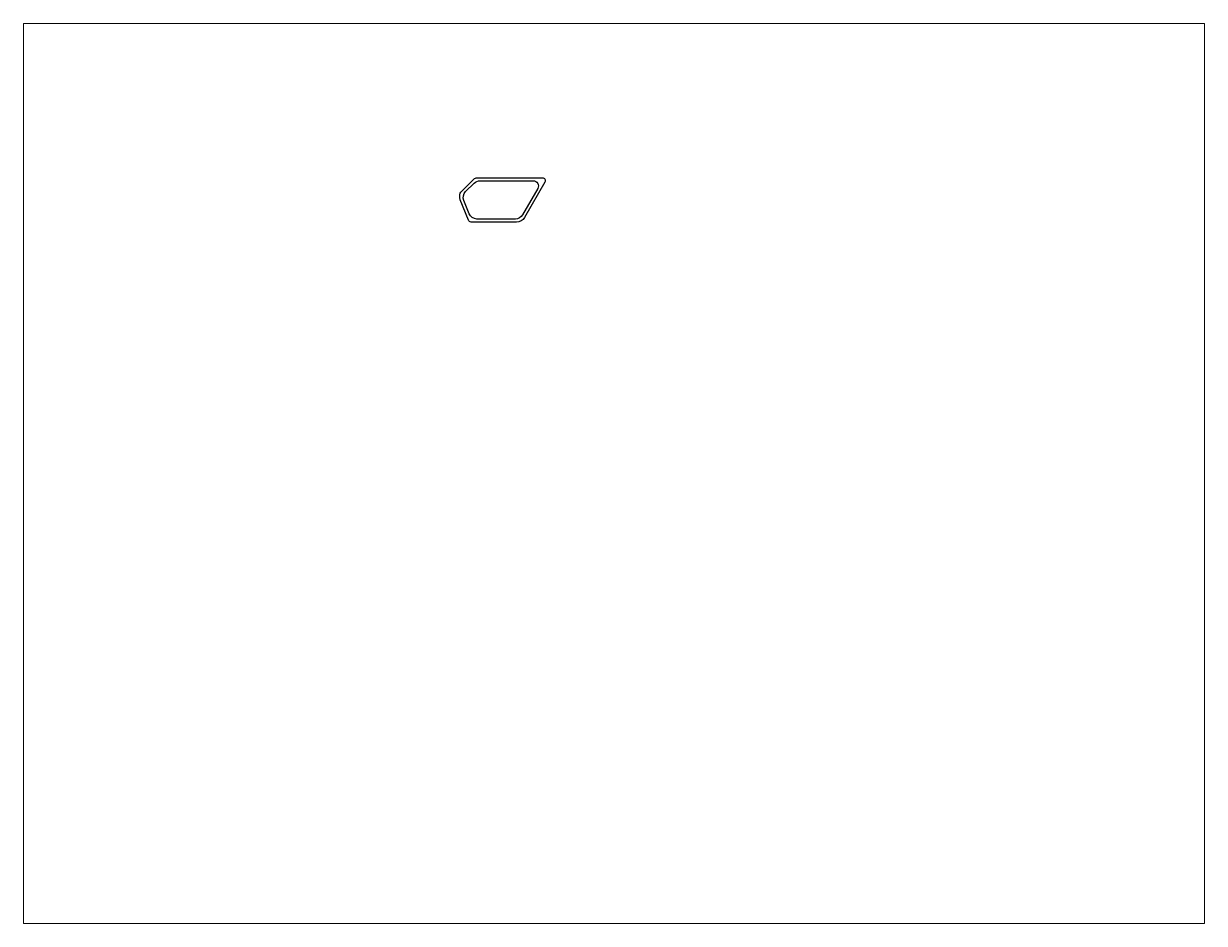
# Paper-space layout 'Layout1' of a CAD drawing. Extents: x 27 to 240, y 20 to 183.
# The model-space entities are those that its viewports show. They can reach past a viewport. Long polylines and large blocks are cut down to what shows.
import ezdxf

# ---------------------------------------------------------------- set-up
doc = ezdxf.new("R2010")
doc.units = 0
doc.header["$LTSCALE"] = 15
doc.layers.get('0').update_dxf_attribs({"linetype": 'CONTINUOUS'})
doc.layers.add('ANA', color=220, linetype='CONTINUOUS')

msp = doc.modelspace()

# ---------------------------------------------------------------- linework, layer by layer
at = {"layer": 'ANA', "color": 0}
for points in [[(140.26, 219.74, -0.095415), (140.19, 220.12), (140.19, 221.51, -0.198912), (140.48, 222.22), (144.75, 226.48, -0.198912), (145.81, 226.92), (167.06, 226.92, -0.57735), (167.92, 225.42), (161.28, 213.92, -0.267949), (158.68, 212.42), (143.86, 212.42, -0.306678), (142.94, 213.05)], [(145.69, 213.42, -0.306678), (143.19, 215.12), (141.45, 219.46, -0.300021), (142.05, 222.37), (144.81, 225.13, -0.198912), (146.72, 225.92), (164.11, 225.92, -0.57735), (165.58, 223.37), (160.62, 214.77, -0.267949), (158.28, 213.42)]]:
    msp.add_lwpolyline(points, format="xyb", close=True, dxfattribs=at)

psp = doc.layouts.get("Layout1")

# ---------------------------------------------------------------- viewports
at = {"layer": '0', "color": 0, "linetype": 'BYBLOCK', "ltscale": 0.05}
psp.add_viewport(center=(133.35, 101.6), size=(213.36, 162.56), view_center_point=(190.51, 130.3), view_height=293.8955, dxfattribs=at)

doc.saveas('drawing.dxf')
